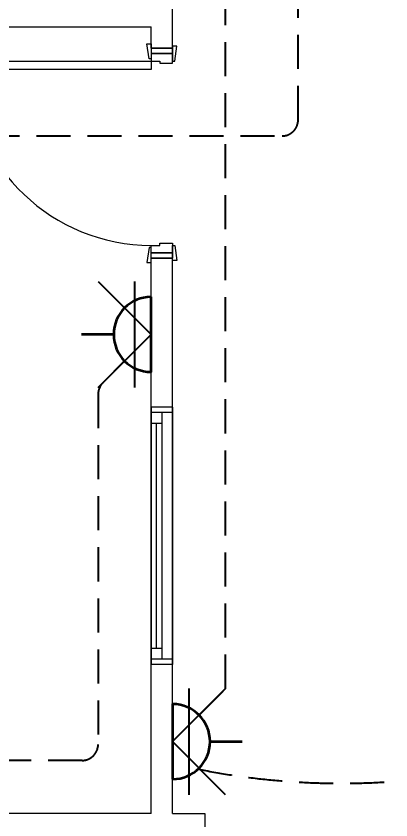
# Model space of a CAD drawing. Header units: inches. Extents: x -12418 to 57169, y -29325 to 19878.
# Drawn here: x 8467 to 10218, y -10047 to -6297 of the extents above; entities that cross this region are included whole.
import ezdxf
from ezdxf import colors
from ezdxf.entities.mleader import LeaderData, LeaderLine
from ezdxf.enums import TextEntityAlignment as Align
from ezdxf.math import Vec2, Vec3

# ---------------------------------------------------------------- set-up
doc = ezdxf.new("R2010")
doc.units = ezdxf.units.IN
doc.header["$LTSCALE"] = 25
doc.header["$MEASUREMENT"] = 0
doc.linetypes.add('DASHDOT', pattern=[25.4, 12.7, -6.35, 0, -6.35])
doc.linetypes.add('HIDDEN', pattern=[9.525, 6.35, -3.175])
doc.layers.get('0').update_dxf_attribs({"color": 8})
doc.layers.get('Defpoints').update_dxf_attribs({"color": 8})
for name, color, linetype, lineweight in [('00-Ground Floor$0$Aluminum', 251, 'Continuous', 5), ('00-Ground Floor$0$Walls', 251, 'Continuous', 5), ('00-Ground Floor$0$Wooden Joinery', 251, 'Continuous', 5), ('E-LITE-CIRC @ 100', 6, 'Continuous', 25), ('E-LITE-CLNG-CNDT', 6, 'DASHDOT', 35), ('E-LITE-EXIT-NUMB', 6, 'Continuous', 25), ('E-POWR-FLOR-CNDT', 6, 'HIDDEN', 25), ('E-POWR-WALL @ 100', 4, 'Continuous', 35)]:
    doc.layers.add(name, color=color, linetype=linetype, lineweight=lineweight)
doc.styles.add('DC_Simplex', font='SIMPLEX.shx', dxfattribs={"width": 0.7})

# ---------------------------------------------------------------- blocks, each defined once
blk = doc.blocks.new('00-Ground Floor$0$A$C72370EFE')
at = {"layer": '00-Ground Floor$0$Wooden Joinery'}
for p, q in [((-0.01, -0.03), (-0.01, -0.07)), ((0, -0.03), (-0.01, -0.03)), ((0.04, -0.03), (0.05, -0.03)), ((0.05, -0.03), (0.05, -0.07)), ((-0.05, -0.07), (-0.05, -0.16)), ((-0.03, -0.07), (-0.03, -0.16)), ((-0.01, -0.04), (-0.02, -0.04)), ((-0.01, -0.06), (-0.02, -0.06)), ((0, -0.07), (-0.01, -0.07)), ((0.04, -0.07), (0.05, -0.07)), ((0.05, -0.04), (0.06, -0.04)), ((0.05, -0.06), (0.06, -0.06)), ((0.07, -0.07), (0.07, -0.16)), ((0.09, -0.07), (0.09, -0.16)), ((-0.01, -0.17), (-0.02, -0.17)), ((-0.01, -0.17), (-0.01, -0.19)), ((0.05, -0.17), (0.06, -0.17)), ((0.05, -0.17), (0.05, -0.19)), ((-0.01, -0.19), (-0.02, -0.19)), ((0.05, -0.19), (0.06, -0.19))]:
    blk.add_line(p, q, dxfattribs=at)
for centre, radius, start, end in [((-0.02, -0.07), 0.03, 90, 180), ((-0.02, -0.07), 0.01, 90, 180), ((0.06, -0.07), 0.03, 0, 90), ((0.06, -0.07), 0.01, 0, 90), ((-0.02, -0.16), 0.03, 180, 270), ((-0.02, -0.16), 0.01, 180, 270), ((0.06, -0.16), 0.01, 270, 0), ((0.06, -0.16), 0.03, 270, 0)]:
    blk.add_arc(centre, radius, start, end, dxfattribs=at)
blk = doc.blocks.new('00-Ground Floor$0$A$C5DAD61B4')
at = {"layer": '00-Ground Floor$0$Wooden Joinery'}
for points in [[(80, 959.1), (80, 969.1), (10, 979.1), (10, 959.1)], [(940, 959.1), (940, 969.1), (1010, 979.1), (1010, 959.1)], [(70, 859.1), (70, 849.1), (0, 839.1), (0, 859.1)], [(120, 859.1), (120, 0), (80, 0), (80, 859.1)], [(950, 859.1), (950, 849.1), (1020, 839.1), (1020, 859.1)]]:
    blk.add_lwpolyline(points, close=True, dxfattribs=at)
for points in [[(45, 859.1), (45, 959.1), (20, 959.1), (20, 859.1), (45, 859.1)], [(45, 859.1), (80, 859.1), (80, 899.1), (90, 899.1), (90, 959.1), (45, 959.1), (45, 859.1)], [(975, 859.1), (940, 859.1), (940, 899.1), (930, 899.1), (930, 959.1), (975, 959.1), (975, 859.1)], [(975, 859.1), (975, 959.1), (1000, 959.1), (1000, 859.1), (975, 859.1)]]:
    blk.add_lwpolyline(points, dxfattribs=at)
blk.add_arc((80, 859.1), 860, 272.666, 0, dxfattribs=at)
at = {"layer": '00-Ground Floor$0$Wooden Joinery', "xscale": 999.9999999998854, "yscale": 999.9999999998854, "zscale": 999.9999999998854, "rotation": 180}
blk.add_blockref('00-Ground Floor$0$A$C72370EFE', (120, 0), dxfattribs=at)
blk = doc.blocks.new('00-Ground Floor$0$A$C37be4daf')
at = {"layer": '00-Ground Floor$0$Aluminum'}
for p, q in [((1416, 598.2), (216, 598.2)), ((241, 498.2), (241, 598.2)), ((291, 548.2), (291, 598.2)), ((291, 573.2), (1341, 573.2)), ((1341, 548.2), (1341, 598.2)), ((1391, 498.2), (1391, 598.2)), ((1391, 548.2), (241, 548.2)), ((1416, 498.2), (216, 498.2))]:
    blk.add_line(p, q, dxfattribs=at)
at = {"layer": '00-Ground Floor$0$Walls'}
for p, q in [((216, 498.2), (216, 598.2)), ((1416, 498.2), (1416, 598.2))]:
    blk.add_line(p, q, dxfattribs=at)
blk = doc.blocks.new('00-Ground Floor')
at = {"layer": '00-Ground Floor$0$Walls'}
for p, q in [((9197.9, -6447.4, 0), (9197.9, -2747.4, 0)), ((5457.9, -6347.4, 0), (9097.9, -6347.4, 0)), ((9097.9, -6447.4, 0), (9097.9, -6347.4, 0)), ((9097.9, -6447.4, 0), (9197.9, -6447.4, 0)), ((9097.9, -7427.4, 0), (9197.9, -7427.4, 0)), ((9097.9, -10017.4, 0), (9097.9, -7427.4, 0)), ((9197.9, -10017.4, 0), (9197.9, -7427.4, 0)), ((9097.9, -10017.4, 0), (5457.9, -10017.4, 0)), ((9197.9, -10017.4, 0), (9347.9, -10017.4, 0)), ((9347.9, -10017.4, 0), (9347.9, -10117.4, 0))]:
    blk.add_line(p, q, dxfattribs=at)
at = {"rotation": 90}
blk.add_blockref('00-Ground Floor$0$A$C37be4daf', (9696.2, -9538.4, 0), dxfattribs=at)
at = {"layer": '00-Ground Floor$0$Wooden Joinery', "rotation": 270}
blk.add_blockref('00-Ground Floor$0$A$C5DAD61B4', (8238.9, -6427.4, 0), dxfattribs=at)
blk = doc.blocks.new('*U49')
blk.add_line((0, 1.75), (0, 3.25))
blk.add_lwpolyline([(1.75, 0, 1), (-1.75, 0)], format="xyb", close=True)
at = {"layer": 'Defpoints'}
for p, q in [((-2.475, 2.475), (0, 0)), ((2.475, 2.475), (0, 0)), ((-2.475, 0.758), (2.475, 0.758))]:
    blk.add_line(p, q, dxfattribs=at)
at = {"layer": 'E-LITE-EXIT-NUMB', "style": 'DC_Simplex', "width": 0.7, "flags": 8}
blk.add_attdef('TYPE', text='', height=2, rotation=360, dxfattribs=at).set_placement((-2.682, 5.238), align=Align.RIGHT)
blk.add_attdef('CIRCUIT', (2.682, 5.238), '', height=2, rotation=360, dxfattribs=at)
blk = doc.blocks.new('ARR0W')
at = {"color": 45}
blk.add_ellipse((0, 0), major_axis=(0.4, 0), ratio=0.4, dxfattribs=at)
at = {"color": 45, "ltscale": 0.5}
blk.add_solid([(-1.4, 0.167), (-0.4, 0), (-1.4, -0.167)], dxfattribs=at)
blk = doc.blocks.new('*U46')
blk.add_line((0, -1.75), (0, -3.25))
blk.add_lwpolyline([(-1.75, 0, 1), (1.75, 0)], format="xyb", close=True)
at = {"layer": 'Defpoints'}
for p, q in [((-2.475, -2.475), (0, 0)), ((2.475, -2.475), (0, 0)), ((2.475, -0.758), (-2.475, -0.758))]:
    blk.add_line(p, q, dxfattribs=at)
at = {"layer": 'E-LITE-EXIT-NUMB', "style": 'DC_Simplex', "width": 0.7, "flags": 8}
blk.add_attdef('TYPE', text='', height=2, rotation=360, dxfattribs=at).set_placement((-2.682, 5.238), align=Align.RIGHT)
blk.add_attdef('CIRCUIT', (2.682, 5.238), '', height=2, rotation=360, dxfattribs=at)

msp = doc.modelspace()

# ---------------------------------------------------------------- linework, layer by layer
at = {"layer": 'E-POWR-FLOR-CNDT', "elevation": 0}
for points in [[(5581.7, -6980.5), (5705.4, -6856.7), (9709.3, -6856.7, 0.414214), (9784.3, -6781.7), (9784.3, -2386.8, -0.414214), (9859.3, -2311.8), (19196.3, -2311.8, -0.414214), (19271.3, -2386.8), (19271.3, -3009.4, 0.342218), (19327.6, -3082.1), (19849.5, -3158.7)], [(8974.2, -7906.5), (8872.4, -8008.3, 0.198912), (8850.4, -8061.3), (8850.4, -9694.9, -0.414214), (8775.4, -9769.9), (6909.1, -9769.9, 0.198912), (6856, -9791.9), (6754.2, -9893.7)], [(10497.9, -9837.4, -0.088159), (9317.3, -9810.2, -0.088159)]]:
    msp.add_lwpolyline(points, format="xyb", dxfattribs=at)
msp.add_lwpolyline([(9321.7, -9558.5), (9445.4, -9434.7), (9445.4, -3741.9), (9321.7, -3618.1)], dxfattribs=at)

# ---------------------------------------------------------------- block references
at = {"layer": 'E-LITE-CLNG-CNDT'}
msp.add_blockref('00-Ground Floor', (0, 0), dxfattribs=at)
at = {"layer": 'E-POWR-WALL @ 100', "xscale": 100, "yscale": 100, "zscale": 100, "rotation": 90.00000000000001}
for name, p in [('*U49', (9097.9, -7782.8, 0)), ('*U46', (9197.9, -9682.2, 0))]:
    msp.add_blockref(name, p, dxfattribs=at)

# ---------------------------------------------------------------- leaders
at = {"layer": 'E-LITE-CIRC @ 100'}
ml = msp.add_multileader_mtext('Standard', dxfattribs=at)
ml.set_content('{\\Fdc_el_romans|c0;\\W0.8;TO\\Fromans|c0; \\Fsimplex|c0;LP-GF/S18}', color=256, style='DC_Simplex')
ml.set_leader_properties()
ml.set_arrow_properties(name='ARR0W')
ml.build(insert=Vec2(0, 0))
ml.multileader.update_dxf_attribs({"dogleg_length": 200, "arrow_head_size": 140, "scale": 100})
ctx = ml.context
ctx.base_point, ctx.scale, ctx.char_height, ctx.arrow_head_size, ctx.landing_gap_size, ctx.plane_origin, ctx.plane_x_axis, ctx.plane_y_axis = Vec3(7148.5, -6049.2, 0), 100, 200, 140, 140, Vec3(23847.9, -11883.7, 0), Vec3(1, 0.000001, 0), Vec3(-0.000001, 1, 0)
notes = []
notes.append((ctx, [(0, (1, 1, 0), (7039.7, -6049.2, 0), (1, 0.000001, 0), 108.8, [(0, [(6944.7, -6856.7, 0)], 0, [])])]))
ctx.mtext.insert, ctx.mtext.text_direction, ctx.mtext.rotation, ctx.mtext.flow_direction = Vec3(7288.5, -5915.9, 0), Vec3(1, 0.000001, 0), 0.000001, 5
for ctx, leaders in notes:
    for number, flags, end, landing, length, lines in leaders:
        leader = LeaderData()
        leader.index, (leader.has_last_leader_line, leader.has_dogleg_vector, leader.attachment_direction) = number, flags
        leader.last_leader_point, leader.dogleg_vector, leader.dogleg_length = Vec3(end), Vec3(landing), length
        for number, points, colour, breaks in lines:
            line = LeaderLine()
            line.index, line.vertices, line.color, line.breaks = number, Vec3.list(points), colors.encode_raw_color(colour), breaks
            leader.lines.append(line)
        ctx.leaders.append(leader)

doc.saveas('drawing.dxf')
